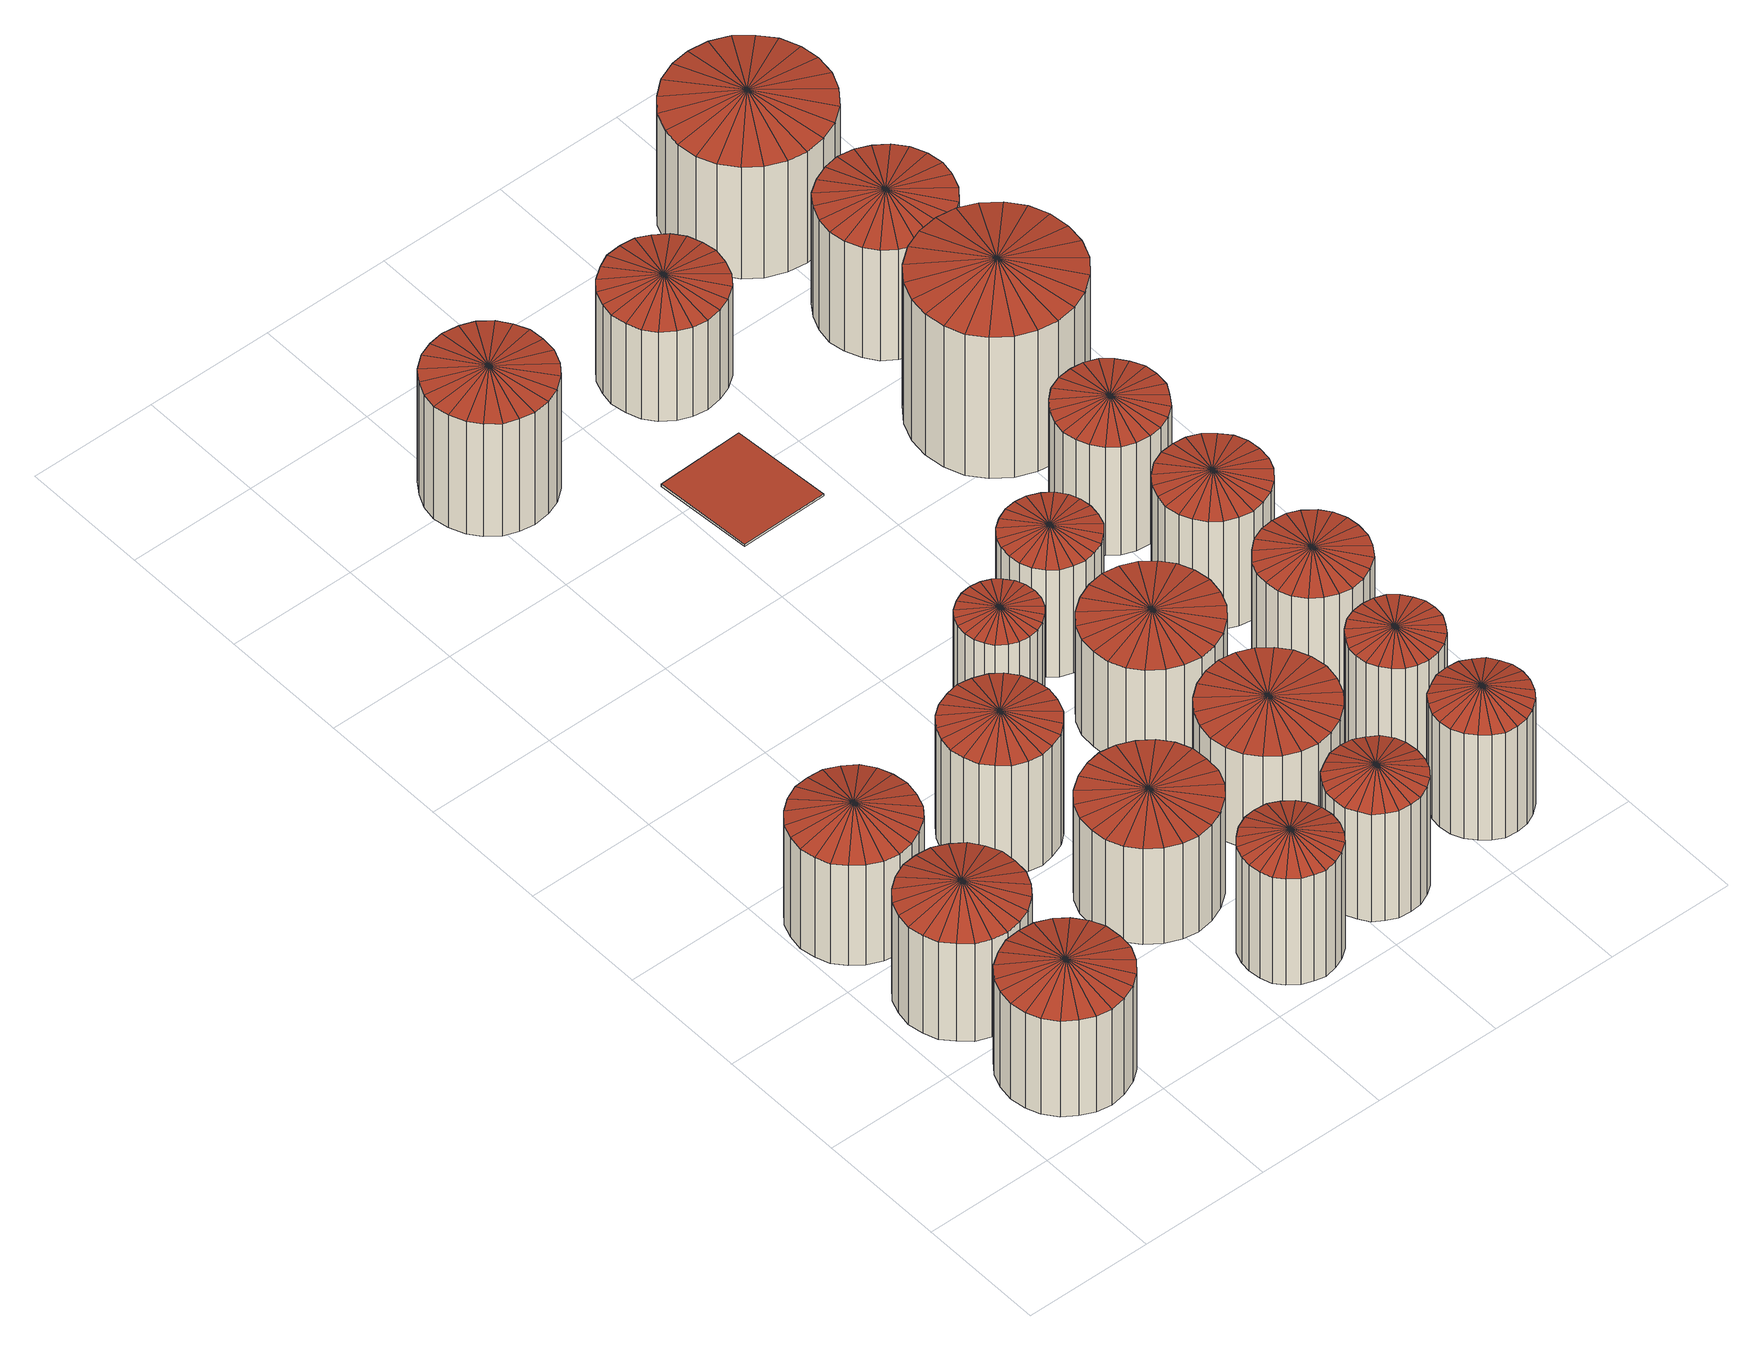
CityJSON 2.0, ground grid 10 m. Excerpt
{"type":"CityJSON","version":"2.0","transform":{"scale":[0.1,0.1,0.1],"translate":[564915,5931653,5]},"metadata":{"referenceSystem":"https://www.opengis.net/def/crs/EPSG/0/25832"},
"CityObjects":{
"building1":{"type":"Building","attributes":{"Grundfläche 2D":"68.823324","Grundhöhe NN":"5.632"},"geometry":[{"type":"Solid","lod":"3","boundaries":[[[[0,1,2]],[[0,3,1]],[[0,2,4]],[[0,4,5]],[[0,5,6]],[[0,6,7]],[[0,7,8]],[[0,8,9]],[[0,9,10]],[[0,10,11]],[[0,11,12]],[[0,12,13]],[[0,13,14]],[[0,14,15]],[[0,15,16]],[[0,16,17]],[[0,17,18]],[[0,18,19]],[[0,19,20]],[[0,20,21]],[[0,21,22]],[[0,22,23]],[[0,23,24]],[[0,24,3]],[[25,26,2,1]],[[26,27,4,2]],[[27,28,5,4]],[[28,29,6,5]],[[29,30,7,6]],[[30,31,8,7]],[[31,32,9,8]],[[32,33,10,9]],[[33,34,11,10]],[[34,35,12,11]],[[35,36,13,12]],[[36,37,14,13]],[[37,38,15,14]],[[38,39,16,15]],[[39,40,17,16]],[[40,41,18,17]],[[41,42,19,18]],[[42,43,20,19]],[[43,44,21,20]],[[44,45,22,21]],[[45,46,23,22]],[[46,47,24,23]],[[48,25,1,3]],[[47,48,3,24]],[[44,43,42,41,40,39,38,37,36,35,34,33,32,31,30,29,28,27,26,25,48,47,46,45]]]],"semantics":{"surfaces":[{"type":"RoofSurface"},{"type":"WallSurface"},{"type":"GroundSurface"}],"values":[[0,0,0,0,0,0,0,0,0,0,0,0,0,0,0,0,0,0,0,0,0,0,0,0,1,1,1,1,1,1,1,1,1,1,1,1,1,1,1,1,1,1,1,1,1,1,1,1,2]]}}]},
"building2":{"type":"Building","attributes":{"Grundfläche 2D":"65.636683","Grundhöhe NN":"5.629"},"geometry":[{"type":"Solid","lod":"3","boundaries":[[[[49,50,51]],[[49,52,50]],[[49,51,53]],[[49,53,54]],[[49,54,55]],[[49,55,56]],[[49,56,57]],[[49,57,58]],[[49,58,59]],[[49,59,60]],[[49,60,61]],[[49,61,62]],[[49,62,63]],[[49,63,64]],[[49,64,65]],[[49,65,66]],[[49,66,67]],[[49,67,68]],[[49,68,69]],[[49,69,70]],[[49,70,71]],[[49,71,72]],[[49,72,73]],[[49,73,52]],[[74,75,51,50]],[[75,76,53,51]],[[76,77,54,53]],[[77,78,55,54]],[[78,79,56,55]],[[79,80,57,56]],[[80,81,58,57]],[[81,82,59,58]],[[82,83,60,59]],[[83,84,61,60]],[[84,85,62,61]],[[85,86,63,62]],[[86,87,64,63]],[[87,88,65,64]],[[88,89,66,65]],[[89,90,67,66]],[[90,91,68,67]],[[91,92,69,68]],[[92,93,70,69]],[[93,94,71,70]],[[94,95,72,71]],[[95,96,73,72]],[[97,74,50,52]],[[96,97,52,73]],[[85,84,83,82,81,80,79,78,77,76,75,74,97,96,95,94,93,92,91,90,89,88,87,86]]]],"semantics":{"surfaces":[{"type":"RoofSurface"},{"type":"WallSurface"},{"type":"GroundSurface"}],"values":[[0,0,0,0,0,0,0,0,0,0,0,0,0,0,0,0,0,0,0,0,0,0,0,0,1,1,1,1,1,1,1,1,1,1,1,1,1,1,1,1,1,1,1,1,1,1,1,1,2]]}}]},
"building3":{"type":"Building","attributes":{"Grundfläche 2D":"65.637216","Grundhöhe NN":"5.629"},"geometry":[{"type":"Solid","lod":"3","boundaries":[[[[98,99,100]],[[98,101,99]],[[98,100,102]],[[98,102,103]],[[98,103,104]],[[98,104,105]],[[98,105,106]],[[98,106,107]],[[98,107,108]],[[98,108,109]],[[98,109,110]],[[98,110,111]],[[98,111,112]],[[98,112,113]],[[98,113,114]],[[98,114,115]],[[98,115,116]],[[98,116,117]],[[98,117,118]],[[98,118,119]],[[98,119,120]],[[98,120,121]],[[98,121,122]],[[98,122,101]],[[123,124,100,99]],[[124,125,102,100]],[[125,126,103,102]],[[126,127,104,103]],[[127,128,105,104]],[[128,129,106,105]],[[129,130,107,106]],[[130,131,108,107]],[[131,132,109,108]],[[132,133,110,109]],[[133,134,111,110]],[[134,135,112,111]],[[135,136,113,112]],[[136,137,114,113]],[[137,138,115,114]],[[138,139,116,115]],[[139,140,117,116]],[[140,141,118,117]],[[141,142,119,118]],[[142,143,120,119]],[[143,144,121,120]],[[144,145,122,121]],[[146,123,99,101]],[[145,146,101,122]],[[136,135,134,133,132,131,130,129,128,127,126,125,124,123,146,145,144,143,142,141,140,139,138,137]]]],"semantics":{"surfaces":[{"type":"RoofSurface"},{"type":"WallSurface"},{"type":"GroundSurface"}],"values":[[0,0,0,0,0,0,0,0,0,0,0,0,0,0,0,0,0,0,0,0,0,0,0,0,1,1,1,1,1,1,1,1,1,1,1,1,1,1,1,1,1,1,1,1,1,1,1,1,2]]}}]},
"building4":{"type":"Building","attributes":{"Grundfläche 2D":"55.830624","Grundhöhe NN":"5.482"},"geometry":[{"type":"Solid","lod":"3","boundaries":[[[[147,148,149]],[[149,148,150]],[[151,148,147]],[[152,148,151]],[[153,148,152]],[[154,148,153]],[[155,148,154]],[[156,148,155]],[[157,148,156]],[[158,148,157]],[[159,148,158]],[[160,148,159]],[[161,148,160]],[[162,148,161]],[[163,148,162]],[[164,148,163]],[[165,148,164]],[[166,148,165]],[[167,148,166]],[[168,148,167]],[[169,148,168]],[[170,148,169]],[[171,148,170]],[[150,148,171]],[[147,149,172,173]],[[151,147,173,174]],[[152,151,174,175]],[[153,152,175,176]],[[154,153,176,177]],[[155,154,177,178]],[[156,155,178,179]],[[157,156,179,180]],[[158,157,180,181]],[[159,158,181,182]],[[160,159,182,183]],[[161,160,183,184]],[[162,161,184,185]],[[163,162,185,186]],[[164,163,186,187]],[[165,164,187,188]],[[166,165,188,189]],[[167,166,189,190]],[[168,167,190,191]],[[169,168,191,192]],[[149,150,193,172]],[[170,169,192,194]],[[171,170,194,195]],[[150,171,195,193]],[[172,193,195,194,192,191,190,189,188,187,186,185,184,183,182,181,180,179,178,177,176,175,174,173]]]],"semantics":{"surfaces":[{"type":"RoofSurface"},{"type":"WallSurface"},{"type":"GroundSurface"}],"values":[[0,0,0,0,0,0,0,0,0,0,0,0,0,0,0,0,0,0,0,0,0,0,0,0,1,1,1,1,1,1,1,1,1,1,1,1,1,1,1,1,1,1,1,1,1,1,1,1,2]]}}]},
"building5":{"type":"Building","attributes":{"Grundfläche 2D":"77.014716","Grundhöhe NN":"5.529"},"geometry":[{"type":"Solid","lod":"3","boundaries":[[[[196,197,198]],[[196,199,197]],[[196,198,200]],[[196,200,201]],[[196,201,202]],[[196,202,203]],[[196,203,204]],[[196,204,205]],[[196,205,206]],[[196,206,207]],[[196,207,208]],[[196,208,209]],[[196,209,210]],[[196,210,211]],[[196,211,212]],[[196,212,213]],[[196,213,214]],[[196,214,215]],[[196,215,216]],[[196,216,217]],[[196,217,218]],[[196,218,219]],[[196,219,220]],[[196,220,199]],[[221,222,198,197]],[[222,223,200,198]],[[224,221,197,199]],[[223,225,201,200]],[[225,226,202,201]],[[226,227,203,202]],[[227,228,204,203]],[[228,229,205,204]],[[229,230,206,205]],[[230,231,207,206]],[[231,232,208,207]],[[232,233,209,208]],[[233,234,210,209]],[[234,235,211,210]],[[235,236,212,211]],[[236,237,213,212]],[[237,238,214,213]],[[238,239,215,214]],[[239,240,216,215]],[[240,241,217,216]],[[241,242,218,217]],[[242,243,219,218]],[[243,244,220,219]],[[244,224,199,220]],[[240,239,238,237,236,235,234,233,232,231,230,229,228,227,226,225,223,222,221,224,244,243,242,241]]]],"semantics":{"surfaces":[{"type":"RoofSurface"},{"type":"WallSurface"},{"type":"GroundSurface"}],"values":[[0,0,0,0,0,0,0,0,0,0,0,0,0,0,0,0,0,0,0,0,0,0,0,0,1,1,1,1,1,1,1,1,1,1,1,1,1,1,1,1,1,1,1,1,1,1,1,1,2]]}}]},
"building6":{"type":"Building","attributes":{"Grundfläche 2D":"39.506829","Grundhöhe NN":"5.670"},"geometry":[{"type":"Solid","lod":"3","boundaries":[[[[245,246,247]],[[245,248,246]],[[245,247,249]],[[245,249,250]],[[245,250,251]],[[245,251,252]],[[245,252,253]],[[245,253,254]],[[245,254,255]],[[245,255,256]],[[245,256,257]],[[245,257,258]],[[245,258,259]],[[245,259,260]],[[245,260,261]],[[245,261,262]],[[245,262,263]],[[245,263,264]],[[245,264,265]],[[245,265,266]],[[245,266,267]],[[245,267,268]],[[245,268,269]],[[245,269,248]],[[270,271,247,246]],[[272,270,246,248]],[[273,274,269,268]],[[274,272,248,269]],[[271,275,249,247]],[[275,276,250,249]],[[276,277,251,250]],[[277,278,252,251]],[[278,279,253,252]],[[279,280,254,253]],[[280,281,255,254]],[[281,282,256,255]],[[282,283,257,256]],[[283,284,258,257]],[[284,285,259,258]],[[285,286,260,259]],[[286,287,261,260]],[[287,288,262,261]],[[288,289,263,262]],[[289,290,264,263]],[[290,291,265,264]],[[291,292,266,265]],[[292,293,267,266]],[[293,273,268,267]],[[289,288,287,286,285,284,283,282,281,280,279,278,277,276,275,271,270,272,274,273,293,292,291,290]]]],"semantics":{"surfaces":[{"type":"RoofSurface"},{"type":"WallSurface"},{"type":"GroundSurface"}],"values":[[0,0,0,0,0,0,0,0,0,0,0,0,0,0,0,0,0,0,0,0,0,0,0,0,1,1,1,1,1,1,1,1,1,1,1,1,1,1,1,1,1,1,1,1,1,1,1,1,2]]}}]},
"building7":{"type":"Building","attributes":{"Grundfläche 2D":"28.249248","Grundhöhe NN":"5.497"},"geometry":[{"type":"Solid","lod":"3","boundaries":[[[[294,295,296]],[[296,295,297]],[[298,295,294]],[[299,295,298]],[[300,295,299]],[[301,295,300]],[[302,295,301]],[[303,295,302]],[[304,295,303]],[[305,295,304]],[[306,295,305]],[[307,295,306]],[[308,295,307]],[[309,295,308]],[[310,295,309]],[[311,295,310]],[[312,295,311]],[[313,295,312]],[[314,295,313]],[[315,295,314]],[[316,295,315]],[[317,295,316]],[[318,295,317]],[[297,295,318]],[[319,320,294,296]],[[320,321,298,294]],[[321,322,299,298]],[[323,319,296,297]],[[322,324,300,299]],[[324,325,301,300]],[[325,326,302,301]],[[326,327,303,302]],[[327,328,304,303]],[[328,329,305,304]],[[329,330,306,305]],[[330,331,307,306]],[[331,332,308,307]],[[332,333,309,308]],[[333,334,310,309]],[[334,335,311,310]],[[335,336,312,311]],[[336,337,313,312]],[[337,338,314,313]],[[338,339,315,314]],[[339,340,316,315]],[[340,341,317,316]],[[341,342,318,317]],[[342,323,297,318]],[[342,341,340,339,338,337,336,335,334,333,332,331,330,329,328,327,326,325,324,322,321,320,319,323]]]],"semantics":{"surfaces":[{"type":"RoofSurface"},{"type":"WallSurface"},{"type":"GroundSurface"}],"values":[[0,0,0,0,0,0,0,0,0,0,0,0,0,0,0,0,0,0,0,0,0,0,0,0,1,1,1,1,1,1,1,1,1,1,1,1,1,1,1,1,1,1,1,1,1,1,1,1,2]]}}]},
"building8":{"type":"Building","attributes":{"Grundfläche 2D":"68.545478","Grundhöhe NN":"5.557"},"geometry":[{"type":"Solid","lod":"3","boundaries":[[[[343,344,345]],[[343,346,344]],[[343,345,347]],[[343,347,348]],[[343,348,349]],[[343,349,350]],[[343,350,351]],[[343,351,352]],[[343,352,353]],[[343,353,354]],[[343,354,355]],[[343,355,356]],[[343,356,357]],[[343,357,358]],[[343,358,359]],[[343,359,360]],[[343,360,361]],[[343,361,362]],[[343,362,363]],[[343,363,364]],[[343,364,365]],[[343,365,366]],[[343,366,367]],[[343,367,346]],[[368,369,345,344]],[[370,368,344,346]],[[371,372,367,366]],[[372,370,346,367]],[[369,373,347,345]],[[373,374,348,347]],[[374,375,349,348]],[[375,376,350,349]],[[376,377,351,350]],[[377,378,352,351]],[[378,379,353,352]],[[379,380,354,353]],[[380,381,355,354]],[[381,382,356,355]],[[382,383,357,356]],[[383,384,358,357]],[[384,385,359,358]],[[385,386,360,359]],[[386,387,361,360]],[[387,388,362,361]],[[388,389,363,362]],[[389,390,364,363]],[[390,391,365,364]],[[391,371,366,365]],[[385,384,383,382,381,380,379,378,377,376,375,374,373,369,368,370,372,371,391,390,389,388,387,386]]]],"semantics":{"surfaces":[{"type":"RoofSurface"},{"type":"WallSurface"},{"type":"GroundSurface"}],"values":[[0,0,0,0,0,0,0,0,0,0,0,0,0,0,0,0,0,0,0,0,0,0,0,0,1,1,1,1,1,1,1,1,1,1,1,1,1,1,1,1,1,1,1,1,1,1,1,1,2]]}}]},
"building9":{"type":"Building","attributes":{"Grundfläche 2D":"39.508504","Grundhöhe NN":"5.648"},"geometry":[{"type":"Solid","lod":"3","boundaries":[[[[392,393,394]],[[392,395,393]],[[392,394,396]],[[392,396,397]],[[392,397,398]],[[392,398,399]],[[392,399,400]],[[392,400,401]],[[392,401,402]],[[392,402,403]],[[392,403,404]],[[392,404,405]],[[392,405,406]],[[392,406,407]],[[392,407,408]],[[392,408,409]],[[392,409,410]],[[392,410,411]],[[392,411,412]],[[392,412,413]],[[392,413,414]],[[392,414,415]],[[392,415,416]],[[392,416,395]],[[417,418,394,393]],[[419,417,393,395]],[[420,421,416,415]],[[421,419,395,416]],[[418,422,396,394]],[[422,423,397,396]],[[423,424,398,397]],[[424,425,399,398]],[[425,426,400,399]],[[426,427,401,400]],[[427,428,402,401]],[[428,429,403,402]],[[429,430,404,403]],[[430,431,405,404]],[[431,432,406,405]],[[432,433,407,406]],[[433,434,408,407]],[[434,435,409,408]],[[435,436,410,409]],[[436,437,411,410]],[[437,438,412,411]],[[438,439,413,412]],[[439,440,414,413]],[[440,420,415,414]],[[437,436,435,434,433,432,431,430,429,428,427,426,425,424,423,422,418,417,419,421,420,440,439,438]]]],"semantics":{"surfaces":[{"type":"RoofSurface"},{"type":"WallSurface"},{"type":"GroundSurface"}],"values":[[0,0,0,0,0,0,0,0,0,0,0,0,0,0,0,0,0,0,0,0,0,0,0,0,1,1,1,1,1,1,1,1,1,1,1,1,1,1,1,1,1,1,1,1,1,1,1,1,2]]}}]},
"building10":{"type":"Building","attributes":{"Grundfläche 2D":"77.014889","Grundhöhe NN":"5.558"},"geometry":[{"type":"Solid","lod":"3","boundaries":[[[[441,442,443]],[[441,444,442]],[[441,443,445]],[[441,445,446]],[[441,446,447]],[[441,447,448]],[[441,448,449]],[[441,449,450]],[[441,450,451]],[[441,451,452]],[[441,452,453]],[[441,453,454]],[[441,454,455]],[[441,455,456]],[[441,456,457]],[[441,457,458]],[[441,458,459]],[[441,459,460]],[[441,460,461]],[[441,461,462]],[[441,462,463]],[[441,463,464]],[[441,464,465]],[[441,465,444]],[[466,467,443,442]],[[467,468,445,443]],[[469,466,442,444]],[[468,470,446,445]],[[470,471,447,446]],[[471,472,448,447]],[[472,473,449,448]],[[473,474,450,449]],[[474,475,451,450]],[[475,476,452,451]],[[476,477,453,452]],[[477,478,454,453]],[[478,479,455,454]],[[479,480,456,455]],[[480,481,457,456]],[[481,482,458,457]],[[482,483,459,458]],[[483,484,460,459]],[[484,485,461,460]],[[485,486,462,461]],[[486,487,463,462]],[[487,488,464,463]],[[488,489,465,464]],[[489,469,444,465]],[[473,472,471,470,468,467,466,469,489,488,487,486,485,484,483,482,481,480,479,478,477,476,475,474]]]],"semantics":{"surfaces":[{"type":"RoofSurface"},{"type":"WallSurface"},{"type":"GroundSurface"}],"values":[[0,0,0,0,0,0,0,0,0,0,0,0,0,0,0,0,0,0,0,0,0,0,0,0,1,1,1,1,1,1,1,1,1,1,1,1,1,1,1,1,1,1,1,1,1,1,1,1,2]]}}]},
"building11":{"type":"Building","attributes":{"Grundfläche 2D":"56.269787","Grundhöhe NN":"9.870"},"geometry":[{"type":"Solid","lod":"3","boundaries":[[[[490,491,492,493]],[[494,495,493,492]],[[495,496,490,493]],[[496,497,491,490]],[[497,494,492,491]],[[497,496,495,494]]]],"semantics":{"surfaces":[{"type":"RoofSurface"},{"type":"WallSurface"},{"type":"GroundSurface"}],"values":[[0,1,1,1,1,2]]}}]},
"building12":{"type":"Building","attributes":{"Grundfläche 2D":"77.978298","Grundhöhe NN":"5.520"},"geometry":[{"type":"Solid","lod":"3","boundaries":[[[[498,499,500]],[[498,501,499]],[[498,500,502]],[[498,502,503]],[[498,503,504]],[[498,504,505]],[[498,505,506]],[[498,506,507]],[[498,507,508]],[[498,508,509]],[[498,509,510]],[[498,510,511]],[[498,511,512]],[[498,512,513]],[[498,513,514]],[[498,514,515]],[[498,515,516]],[[498,516,517]],[[498,517,518]],[[498,518,519]],[[498,519,520]],[[498,520,521]],[[498,521,522]],[[498,522,501]],[[523,524,500,499]],[[525,523,499,501]],[[526,525,501,522]],[[524,527,502,500]],[[527,528,503,502]],[[528,529,504,503]],[[529,530,505,504]],[[530,531,506,505]],[[531,532,507,506]],[[532,533,508,507]],[[533,534,509,508]],[[534,535,510,509]],[[535,536,511,510]],[[536,537,512,511]],[[537,538,513,512]],[[538,539,514,513]],[[539,540,515,514]],[[540,541,516,515]],[[541,542,517,516]],[[542,543,518,517]],[[543,544,519,518]],[[544,545,520,519]],[[545,546,521,520]],[[546,526,522,521]],[[544,543,542,541,540,539,538,537,536,535,534,533,532,531,530,529,528,527,524,523,525,526,546,545]]]],"semantics":{"surfaces":[{"type":"RoofSurface"},{"type":"WallSurface"},{"type":"GroundSurface"}],"values":[[0,0,0,0,0,0,0,0,0,0,0,0,0,0,0,0,0,0,0,0,0,0,0,0,1,1,1,1,1,1,1,1,1,1,1,1,1,1,1,1,1,1,1,1,1,1,1,1,2]]}}]},
"building13":{"type":"Building","attributes":{"Grundfläche 2D":"38.883368","Grundhöhe NN":"5.653"},"geometry":[{"type":"Solid","lod":"3","boundaries":[[[[547,548,549]],[[547,550,548]],[[547,549,551]],[[547,551,552]],[[547,552,553]],[[547,553,554]],[[547,554,555]],[[547,555,556]],[[547,556,557]],[[547,557,558]],[[547,558,559]],[[547,559,560]],[[547,560,561]],[[547,561,562]],[[547,562,563]],[[547,563,564]],[[547,564,565]],[[547,565,566]],[[547,566,567]],[[547,567,568]],[[547,568,569]],[[547,569,570]],[[547,570,571]],[[547,571,550]],[[572,573,549,548]],[[574,575,550,571]],[[575,572,548,550]],[[573,576,551,549]],[[576,577,552,551]],[[577,578,553,552]],[[578,579,554,553]],[[579,580,555,554]],[[580,581,556,555]],[[581,582,557,556]],[[582,583,558,557]],[[583,584,559,558]],[[584,585,560,559]],[[585,586,561,560]],[[586,587,562,561]],[[587,588,563,562]],[[588,589,564,563]],[[589,590,565,564]],[[590,591,566,565]],[[591,592,567,566]],[[592,593,568,567]],[[593,594,569,568]],[[594,595,570,569]],[[595,574,571,570]],[[588,587,586,585,584,583,582,581,580,579,578,577,576,573,572,575,574,595,594,593,592,591,590,589]]]],"semantics":{"surfaces":[{"type":"RoofSurface"},{"type":"WallSurface"},{"type":"GroundSurface"}],"values":[[0,0,0,0,0,0,0,0,0,0,0,0,0,0,0,0,0,0,0,0,0,0,0,0,1,1,1,1,1,1,1,1,1,1,1,1,1,1,1,1,1,1,1,1,1,1,1,1,2]]}}]},
"building14":{"type":"Building","attributes":{"Grundfläche 2D":"39.232904","Grundhöhe NN":"5.644"},"geometry":[{"type":"Solid","lod":"3","boundaries":[[[[596,597,598]],[[596,599,597]],[[596,598,600]],[[596,600,601]],[[596,601,602]],[[596,602,603]],[[596,603,604]],[[596,604,605]],[[596,605,606]],[[596,606,607]],[[596,607,608]],[[596,608,609]],[[596,609,610]],[[596,610,611]],[[596,611,612]],[[596,612,613]],[[596,613,614]],[[596,614,615]],[[596,615,616]],[[596,616,617]],[[596,617,618]],[[596,618,619]],[[596,619,620]],[[596,620,599]],[[621,622,598,597]],[[622,623,600,598]],[[623,624,601,600]],[[624,625,602,601]],[[625,626,603,602]],[[626,627,604,603]],[[627,628,605,604]],[[628,629,606,605]],[[629,630,607,606]],[[630,631,608,607]],[[631,632,609,608]],[[632,633,610,609]],[[633,634,611,610]],[[634,635,612,611]],[[635,636,613,612]],[[636,637,614,613]],[[637,638,615,614]],[[638,639,616,615]],[[639,640,617,616]],[[640,641,618,617]],[[641,642,619,618]],[[642,643,620,619]],[[644,621,597,599]],[[643,644,599,620]],[[634,633,632,631,630,629,628,627,626,625,624,623,622,621,644,643,642,641,640,639,638,637,636,635]]]],"semantics":{"surfaces":[{"type":"RoofSurface"},{"type":"WallSurface"},{"type":"GroundSurface"}],"values":[[0,0,0,0,0,0,0,0,0,0,0,0,0,0,0,0,0,0,0,0,0,0,0,0,1,1,1,1,1,1,1,1,1,1,1,1,1,1,1,1,1,1,1,1,1,1,1,1,2]]}}]},
"building15":{"type":"Building","attributes":{"Grundfläche 2D":"35.666079","Grundhöhe NN":"5.610"},"geometry":[{"type":"Solid","lod":"3","boundaries":[[[[645,646,647]],[[645,648,646]],[[645,647,649]],[[645,649,650]],[[645,650,651]],[[645,651,652]],[[645,652,653]],[[645,653,654]],[[645,654,655]],[[645,655,656]],[[645,656,657]],[[645,657,658]],[[645,658,659]],[[645,659,660]],[[645,660,661]],[[645,661,662]],[[645,662,663]],[[645,663,664]],[[645,664,665]],[[645,665,666]],[[645,666,667]],[[645,667,668]],[[645,668,669]],[[645,669,648]],[[670,671,647,646]],[[672,670,646,648]],[[673,672,648,669]],[[671,674,649,647]],[[674,675,650,649]],[[675,676,651,650]],[[676,677,652,651]],[[677,678,653,652]],[[678,679,654,653]],[[679,680,655,654]],[[680,681,656,655]],[[681,682,657,656]],[[682,683,658,657]],[[683,684,659,658]],[[684,685,660,659]],[[685,686,661,660]],[[686,687,662,661]],[[687,688,663,662]],[[688,689,664,663]],[[689,690,665,664]],[[690,691,666,665]],[[691,692,667,666]],[[692,693,668,667]],[[693,673,669,668]],[[684,683,682,681,680,679,678,677,676,675,674,671,670,672,673,693,692,691,690,689,688,687,686,685]]]],"semantics":{"surfaces":[{"type":"RoofSurface"},{"type":"WallSurface"},{"type":"GroundSurface"}],"values":[[0,0,0,0,0,0,0,0,0,0,0,0,0,0,0,0,0,0,0,0,0,0,0,0,1,1,1,1,1,1,1,1,1,1,1,1,1,1,1,1,1,1,1,1,1,1,1,1,2]]}}]},
"building16":{"type":"Building","attributes":{"Grundfläche 2D":"61.812933","Grundhöhe NN":"5.738"},"geometry":[{"type":"Solid","lod":"3","boundaries":[[[[694,695,696]],[[694,697,695]],[[694,696,698]],[[694,698,699]],[[694,699,700]],[[694,700,701]],[[694,701,702]],[[694,702,703]],[[694,703,704]],[[694,704,705]],[[694,705,706]],[[694,706,707]],[[694,707,708]],[[694,708,709]],[[694,709,710]],[[694,710,711]],[[694,711,712]],[[694,712,713]],[[694,713,714]],[[694,714,715]],[[694,715,716]],[[694,716,717]],[[694,717,718]],[[694,718,697]],[[719,720,696,695]],[[720,721,698,696]],[[721,722,699,698]],[[722,723,700,699]],[[723,724,701,700]],[[724,725,702,701]],[[725,726,703,702]],[[726,727,704,703]],[[727,728,705,704]],[[728,729,706,705]],[[729,730,707,706]],[[730,731,708,707]],[[731,732,709,708]],[[732,733,710,709]],[[733,734,711,710]],[[734,735,712,711]],[[735,736,713,712]],[[736,737,714,713]],[[737,738,715,714]],[[738,739,716,715]],[[739,740,717,716]],[[741,719,695,697]],[[740,742,718,717]],[[742,741,697,718]],[[735,734,733,732,731,730,729,728,727,726,725,724,723,722,721,720,719,741,742,740,739,738,737,736]]]],"semantics":{"surfaces":[{"type":"RoofSurface"},{"type":"WallSurface"},{"type":"GroundSurface"}],"values":[[0,0,0,0,0,0,0,0,0,0,0,0,0,0,0,0,0,0,0,0,0,0,0,0,1,1,1,1,1,1,1,1,1,1,1,1,1,1,1,1,1,1,1,1,1,1,1,1,2]]}}]},
"building17":{"type":"Building","attributes":{"Grundfläche 2D":"50.455876","Grundhöhe NN":"5.612"},"geometry":[{"type":"Solid","lod":"3","boundaries":[[[[743,744,745]],[[743,746,744]],[[743,745,747]],[[743,747,748]],[[743,748,749]],[[743,749,750]],[[743,750,751]],[[743,751,752]],[[743,752,753]],[[743,753,754]],[[743,754,755]],[[743,755,756]],[[743,756,757]],[[743,757,758]],[[743,758,759]],[[743,759,760]],[[743,760,761]],[[743,761,762]],[[743,762,763]],[[743,763,764]],[[743,764,765]],[[743,765,766]],[[743,766,767]],[[743,767,746]],[[768,769,745,744]],[[769,770,747,745]],[[771,768,744,746]],[[770,772,748,747]],[[772,773,749,748]],[[773,774,750,749]],[[774,775,751,750]],[[775,776,752,751]],[[776,777,753,752]],[[777,778,754,753]],[[778,779,755,754]],[[779,780,756,755]],[[780,781,757,756]],[[781,782,758,757]],[[782,783,759,758]],[[783,784,760,759]],[[784,785,761,760]],[[785,786,762,761]],[[786,787,763,762]],[[787,788,764,763]],[[788,789,765,764]],[[789,790,766,765]],[[790,791,767,766]],[[791,771,746,767]],[[787,786,785,784,783,782,781,780,779,778,777,776,775,774,773,772,770,769,768,771,791,790,789,788]]]],"semantics":{"surfaces":[{"type":"RoofSurface"},{"type":"WallSurface"},{"type":"GroundSurface"}],"values":[[0,0,0,0,0,0,0,0,0,0,0,0,0,0,0,0,0,0,0,0,0,0,0,0,1,1,1,1,1,1,1,1,1,1,1,1,1,1,1,1,1,1,1,1,1,1,1,1,2]]}}]},
"building18":{"type":"Building","attributes":{"Grundfläche 2D":"50.457572","Grundhöhe NN":"5.673"},"geometry":[{"type":"Solid","lod":"3","boundaries":[[[[792,793,794]],[[792,795,793]],[[792,794,796]],[[792,796,797]],[[792,797,798]],[[792,798,799]],[[792,799,800]],[[792,800,801]],[[792,801,802]],[[792,802,803]],[[792,803,804]],[[792,804,805]],[[792,805,806]],[[792,806,807]],[[792,807,808]],[[792,808,809]],[[792,809,810]],[[792,810,811]],[[792,811,812]],[[792,812,813]],[[792,813,814]],[[792,814,815]],[[792,815,816]],[[792,816,795]],[[817,818,794,793]],[[819,817,793,795]],[[818,820,796,794]],[[820,821,797,796]],[[821,822,798,797]],[[822,823,799,798]],[[823,824,800,799]],[[824,825,801,800]],[[825,826,802,801]],[[826,827,803,802]],[[827,828,804,803]],[[828,829,805,804]],[[829,830,806,805]],[[830,831,807,806]],[[831,832,808,807]],[[832,833,809,808]],[[833,834,810,809]],[[834,835,811,810]],[[835,836,812,811]],[[836,837,813,812]],[[837,838,814,813]],[[838,839,815,814]],[[839,840,816,815]],[[840,819,795,816]],[[829,828,827,826,825,824,823,822,821,820,818,817,819,840,839,838,837,836,835,834,833,832,831,830]]]],"semantics":{"surfaces":[{"type":"RoofSurface"},{"type":"WallSurface"},{"type":"GroundSurface"}],"values":[[0,0,0,0,0,0,0,0,0,0,0,0,0,0,0,0,0,0,0,0,0,0,0,0,1,1,1,1,1,1,1,1,1,1,1,1,1,1,1,1,1,1,1,1,1,1,1,1,2]]}}]},
"building19":{"type":"Building","attributes":{"Grundfläche 2D":"50.458039","Grundhöhe NN":"5.687"},"geometry":[{"type":"Solid","lod":"3","boundaries":[[[[841,842,843]],[[841,844,842]],[[841,843,845]],[[841,845,846]],[[841,846,847]],[[841,847,848]],[[841,848,849]],[[841,849,850]],[[841,850,851]],[[841,851,852]],[[841,852,853]],[[841,853,854]],[[841,854,855]],[[841,855,856]],[[841,856,857]],[[841,857,858]],[[841,858,859]],[[841,859,860]],[[841,860,861]],[[841,861,862]],[[841,862,863]],[[841,863,864]],[[841,864,865]],[[841,865,844]],[[866,867,843,842]],[[868,866,842,844]],[[869,870,865,864]],[[870,868,844,865]],[[867,871,845,843]],[[871,872,846,845]],[[872,873,847,846]],[[873,874,848,847]],[[874,875,849,848]],[[875,876,850,849]],[[876,877,851,850]],[[877,878,852,851]],[[878,879,853,852]],[[879,880,854,853]],[[880,881,855,854]],[[881,882,856,855]],[[882,883,857,856]],[[883,884,858,857]],[[884,885,859,858]],[[885,886,860,859]],[[886,887,861,860]],[[887,888,862,861]],[[888,889,863,862]],[[889,869,864,863]],[[887,886,885,884,883,882,881,880,879,878,877,876,875,874,873,872,871,867,866,868,870,869,889,888]]]],"semantics":{"surfaces":[{"type":"RoofSurface"},{"type":"WallSurface"},{"type":"GroundSurface"}],"values":[[0,0,0,0,0,0,0,0,0,0,0,0,0,0,0,0,0,0,0,0,0,0,0,0,1,1,1,1,1,1,1,1,1,1,1,1,1,1,1,1,1,1,1,1,1,1,1,1,2]]}}]},
"building20":{"type":"Building","attributes":{"Grundfläche 2D":"117.493499","Grundhöhe NN":"5.522"},"geometry":[{"type":"Solid","lod":"3","boundaries":[[[[890,891,892]],[[890,893,891]],[[890,892,894]],[[890,894,895]],[[890,895,896]],[[890,896,897]],[[890,897,898]],[[890,898,899]],[[890,899,900]],[[890,900,901]],[[890,901,902]],[[890,902,903]],[[890,903,904]],[[890,904,905]],[[890,905,906]],[[890,906,907]],[[890,907,908]],[[890,908,909]],[[890,909,910]],[[890,910,911]],[[890,911,912]],[[890,912,913]],[[890,913,914]],[[890,914,893]],[[915,916,892,891]],[[917,915,891,893]],[[916,918,894,892]],[[918,919,895,894]],[[919,920,896,895]],[[920,921,897,896]],[[921,922,898,897]],[[922,923,899,898]],[[923,924,900,899]],[[924,925,901,900]],[[925,926,902,901]],[[926,927,903,902]],[[927,928,904,903]],[[928,929,905,904]],[[929,930,906,905]],[[930,931,907,906]],[[931,932,908,907]],[[932,933,909,908]],[[933,934,910,909]],[[934,935,911,910]],[[935,936,912,911]],[[936,937,913,912]],[[937,938,914,913]],[[938,917,893,914]],[[931,930,929,928,927,926,925,924,923,922,921,920,919,918,916,915,917,938,937,936,935,934,933,932]]]],"semantics":{"surfaces":[{"type":"RoofSurface"},{"type":"WallSurface"},{"type":"GroundSurface"}],"values":[[0,0,0,0,0,0,0,0,0,0,0,0,0,0,0,0,0,0,0,0,0,0,0,0,1,1,1,1,1,1,1,1,1,1,1,1,1,1,1,1,1,1,1,1,1,1,1,1,2]]}}]},
"building21":{"type":"Building","attributes":{"Grundfläche 2D":"72.264117","Grundhöhe NN":"5.481"},"geometry":[{"type":"Solid","lod":"3","boundaries":[[[[939,940,941]],[[939,942,940]],[[939,941,943]],[[939,943,944]],[[939,944,945]],[[939,945,946]],[[939,946,947]],[[939,947,948]],[[939,948,949]],[[939,949,950]],[[939,950,951]],[[939,951,952]],[[939,952,953]],[[939,953,954]],[[939,954,955]],[[939,955,956]],[[939,956,957]],[[939,957,958]],[[939,958,959]],[[939,959,960]],[[939,960,961]],[[939,961,962]],[[939,962,963]],[[939,963,942]],[[964,965,941,940]],[[965,966,943,941]],[[966,967,944,943]],[[967,968,945,944]],[[968,969,946,945]],[[969,970,947,946]],[[970,971,948,947]],[[971,972,949,948]],[[972,973,950,949]],[[973,974,951,950]],[[974,975,952,951]],[[975,976,953,952]],[[976,977,954,953]],[[977,978,955,954]],[[978,979,956,955]],[[979,980,957,956]],[[980,981,958,957]],[[981,982,959,958]],[[982,983,960,959]],[[983,984,961,960]],[[984,985,962,961]],[[985,986,963,962]],[[986,987,942,963]],[[987,964,940,942]],[[979,978,977,976,975,974,973,972,971,970,969,968,967,966,965,964,987,986,985,984,983,982,981,980]]]],"semantics":{"surfaces":[{"type":"RoofSurface"},{"type":"WallSurface"},{"type":"GroundSurface"}],"values":[[0,0,0,0,0,0,0,0,0,0,0,0,0,0,0,0,0,0,0,0,0,0,0,0,1,1,1,1,1,1,1,1,1,1,1,1,1,1,1,1,1,1,1,1,1,1,1,1,2]]}}]},
"building22":{"type":"Building","attributes":{"Grundfläche 2D":"112.668096","Grundhöhe NN":"5.380"},"geometry":[{"type":"Solid","lod":"3","boundaries":[[[[988,989,990]],[[988,991,989]],[[988,990,992]],[[988,992,993]],[[988,993,994]],[[988,994,995]],[[988,995,996]],[[988,996,997]],[[988,997,998]],[[988,998,999]],[[988,999,1000]],[[988,1000,1001]],[[988,1001,1002]],[[988,1002,1003]],[[988,1003,1004]],[[988,1004,1005]],[[988,1005,1006]],[[988,1006,1007]],[[988,1007,1008]],[[988,1008,1009]],[[988,1009,1010]],[[988,1010,1011]],[[988,1011,1012]],[[988,1012,991]],[[1013,1014,990,989]],[[1014,1015,992,990]],[[1015,1016,993,992]],[[1016,1017,994,993]],[[1017,1018,995,994]],[[1018,1019,996,995]],[[1019,1020,997,996]],[[1020,1021,998,997]],[[1021,1022,999,998]],[[1022,1023,1000,999]],[[1023,1024,1001,1000]],[[1024,1025,1002,1001]],[[1025,1026,1003,1002]],[[1026,1027,1004,1003]],[[1027,1028,1005,1004]],[[1028,1029,1006,1005]],[[1029,1030,1007,1006]],[[1030,1031,1008,1007]],[[1031,1032,1009,1008]],[[1032,1033,1010,1009]],[[1033,1034,1011,1010]],[[1034,1035,1012,1011]],[[1035,1036,991,1012]],[[1036,1013,989,991]],[[1020,1019,1018,1017,1016,1015,1014,1013,1036,1035,1034,1033,1032,1031,1030,1029,1028,1027,1026,1025,1024,1023,1022,1021]]]],"semantics":{"surfaces":[{"type":"RoofSurface"},{"type":"WallSurface"},{"type":"GroundSurface"}],"values":[[0,0,0,0,0,0,0,0,0,0,0,0,0,0,0,0,0,0,0,0,0,0,0,0,1,1,1,1,1,1,1,1,1,1,1,1,1,1,1,1,1,1,1,1,1,1,1,1,2]]}}]}
},
"vertices":[
[64,56,107],[19,69,96],[17,56,96],[23,80,96],[19,44,96],[23,33,96],[31,23,96],[41,16,96],[52,11,96],[64,9,96],[76,11,96],[88,16,96],[97,23,96],[105,33,96],[110,44,96],[111,56,96],[110,69,96],[105,80,96],[97,90,96],[88,97,96],[76,102,96],[64,103,96],[52,102,96],[41,97,96],[31,90,96],[19,69,6],[17,56,6],[19,44,6],[23,33,6],[31,23,6],[41,16,6],[52,11,6],[64,9,6],[76,11,6],[88,16,6],[97,23,6],[105,33,6],[110,44,6],[111,56,6],[110,69,6],[105,80,6],[97,90,6],[88,97,6],[76,102,6],[64,103,6],[52,102,6],[41,97,6],[31,90,6],[23,80,6],
[56,151,111],[12,163,98],[10,151,98],[16,174,98],[12,139,98],[16,128,98],[24,119,98],[33,111,98],[44,107,98],[56,105,98],[68,107,98],[79,111,98],[89,119,98],[96,128,98],[101,139,98],[102,151,98],[101,163,98],[96,174,98],[89,184,98],[79,191,98],[68,196,98],[56,197,98],[44,196,98],[33,191,98],[24,184,98],[12,163,6],[10,151,6],[12,139,6],[16,128,6],[24,119,6],[33,111,6],[44,107,6],[56,105,6],[68,107,6],[79,111,6],[89,119,6],[96,128,6],[101,139,6],[102,151,6],[101,163,6],[96,174,6],[89,184,6],[79,191,6],[68,196,6],[56,197,6],[44,196,6],[33,191,6],[24,184,6],[16,174,6],
[47,249,113],[3,261,100],[1,249,100],[7,272,100],[3,237,100],[7,226,100],[15,217,100],[24,210,100],[35,205,100],[47,203,100],[59,205,100],[70,210,100],[80,217,100],[87,226,100],[91,237,100],[93,249,100],[91,261,100],[87,272,100],[80,282,100],[70,289,100],[59,294,100],[47,295,100],[35,294,100],[24,289,100],[15,282,100],[3,261,6],[1,249,6],[3,237,6],[7,226,6],[15,217,6],[24,210,6],[35,205,6],[47,203,6],[59,205,6],[70,210,6],[80,217,6],[87,226,6],[91,237,6],[93,249,6],[91,261,6],[87,272,6],[80,282,6],[70,289,6],[59,294,6],[47,295,6],[35,294,6],[24,289,6],[15,282,6],[7,272,6],
[200,217,109],[171,247,117],[192,210,109],[181,206,109],[207,225,109],[211,236,109],[213,247,109],[211,258,109],[207,268,109],[200,277,109],[192,283,109],[181,287,109],[170,289,109],[160,287,109],[149,283,109],[141,277,109],[134,268,109],[130,258,109],[128,247,109],[130,236,109],[134,225,109],[141,217,109],[149,210,109],[160,206,109],[171,204,109],[192,210,5],[200,217,5],[207,225,5],[211,236,5],[213,247,5],[211,258,5],[207,268,5],[200,277,5],[192,283,5],[181,287,5],[170,289,5],[160,287,5],[149,283,5],[141,277,5],[134,268,5],[130,258,5],[128,247,5],[130,236,5],[134,225,5],[141,217,5],[149,210,5],[181,206,5],[160,206,5],[171,204,5],
[209,142,101],[166,117,95],[174,107,95],[161,129,95],[185,99,95],[197,94,95],[209,92,95],[222,94,95],[234,99,95],[245,107,95],[253,117,95],[258,129,95],[259,142,95],[258,155,95],[253,167,95],[245,177,95],[234,185,95],[222,190,95],[209,192,95],[197,190,95],[185,185,95],[174,177,95],[166,167,95],[161,155,95],[160,142,95],[166,117,5],[174,107,5],[185,99,5],[161,129,5],[197,94,5],[209,92,5],[222,94,5],[234,99,5],[245,107,5],[253,117,5],[258,129,5],[259,142,5],[258,155,5],[253,167,5],[245,177,5],[234,185,5],[222,190,5],[209,192,5],[197,190,5],[185,185,5],[174,177,5],[166,167,5],[161,155,5],[160,142,5],
[245,42,118],[255,8,107],[263,11,107],[245,6,107],[271,17,107],[276,24,107],[280,33,107],[281,42,107],[280,51,107],[276,60,107],[271,67,107],[263,73,107],[255,77,107],[245,78,107],[236,77,107],[227,73,107],[220,67,107],[214,60,107],[211,51,107],[210,42,107],[211,33,107],[214,24,107],[220,17,107],[228,11,107],[236,8,107],[255,8,7],[263,11,7],[245,6,7],[228,11,7],[236,8,7],[271,17,7],[276,24,7],[280,33,7],[281,42,7],[280,51,7],[276,60,7],[271,67,7],[263,73,7],[255,77,7],[245,78,7],[236,77,7],[227,73,7],[220,67,7],[214,60,7],[211,51,7],[210,42,7],[211,33,7],[214,24,7],[220,17,7],
[192,307,128],[222,307,133],[193,315,128],[196,322,128],[193,299,128],[196,292,128],[200,286,128],[207,281,128],[214,278,128],[222,277,128],[230,278,128],[237,281,128],[243,286,128],[248,292,128],[251,299,128],[252,307,128],[251,315,128],[248,322,128],[243,328,128],[237,333,128],[230,336,128],[222,337,128],[214,336,128],[207,333,128],[200,328,128],[193,315,5],[192,307,5],[193,299,5],[196,292,5],[196,322,5],[200,286,5],[207,281,5],[214,278,5],[222,277,5],[230,278,5],[237,281,5],[243,286,5],[248,292,5],[251,299,5],[252,307,5],[251,315,5],[248,322,5],[243,328,5],[237,333,5],[230,336,5],[222,337,5],[214,336,5],[207,333,5],[200,328,5],
[119,700,119],[132,655,112],[143,659,112],[119,653,112],[153,667,112],[160,676,112],[165,688,112],[166,700,112],[165,712,112],[160,723,112],[153,733,112],[143,741,112],[132,745,112],[119,747,112],[107,745,112],[96,741,112],[86,733,112],[79,723,112],[74,712,112],[72,700,112],[74,688,112],[79,676,112],[86,667,112],[96,659,112],[107,655,112],[132,655,6],[143,659,6],[119,653,6],[96,659,6],[107,655,6],[153,667,6],[160,676,6],[165,688,6],[166,700,6],[165,712,6],[160,723,6],[153,733,6],[143,741,6],[132,745,6],[119,747,6],[107,745,6],[96,741,6],[86,733,6],[79,723,6],[74,712,6],[72,700,6],[74,688,6],[79,676,6],[86,667,6],
[326,50,118],[335,16,107],[344,20,107],[326,15,107],[351,25,107],[357,33,107],[360,41,107],[361,50,107],[360,60,107],[357,68,107],[351,76,107],[343,81,107],[335,85,107],[326,86,107],[316,85,107],[308,81,107],[300,76,107],[295,68,107],[291,60,107],[290,51,107],[291,41,107],[295,33,107],[300,25,107],[308,20,107],[316,16,107],[335,16,6],[344,20,6],[326,15,6],[308,20,6],[316,16,6],[351,25,6],[357,33,6],[360,41,6],[361,50,6],[360,60,6],[357,68,6],[351,76,6],[343,81,6],[335,85,6],[326,86,6],[316,85,6],[308,81,6],[300,76,6],[295,68,6],[291,60,6],[290,51,6],[291,41,6],[295,33,6],[300,25,6],
[323,155,101],[280,130,95],[288,120,95],[275,142,95],[298,112,95],[310,107,95],[323,105,95],[336,107,95],[348,112,95],[358,120,95],[366,130,95],[371,142,95],[373,155,95],[371,168,95],[366,180,95],[358,190,95],[348,198,95],[336,203,95],[323,205,95],[310,203,95],[298,198,95],[288,190,95],[280,180,95],[275,168,95],[273,155,95],[280,130,6],[288,120,6],[298,112,6],[275,142,6],[310,107,6],[323,105,6],[336,107,6],[348,112,6],[358,120,6],[366,130,6],[371,142,6],[373,155,6],[371,168,6],[366,180,6],[358,190,6],[348,198,6],[336,203,6],[323,205,6],[310,203,6],[298,198,6],[288,190,6],[280,180,6],[275,168,6],[273,155,6],
[246,597,51],[174,591,56],[180,514,56],[252,519,51],[180,514,54],[252,519,49],[246,597,49],[174,591,54],
[316,264,101],[266,264,95],[267,251,95],[267,277,95],[272,239,95],[280,229,95],[291,221,95],[303,216,95],[316,214,95],[329,216,95],[341,221,95],[351,229,95],[359,239,95],[364,251,95],[366,264,95],[364,277,95],[359,289,95],[351,299,95],[341,307,95],[329,312,95],[316,314,95],[303,312,95],[291,307,95],[280,299,95],[272,289,95],[266,264,5],[267,251,5],[267,277,5],[272,289,5],[272,239,5],[280,229,5],[291,221,5],[303,216,5],[316,214,5],[329,216,5],[341,221,5],[351,229,5],[359,239,5],[364,251,5],[366,264,5],[364,277,5],[359,289,5],[351,299,5],[341,307,5],[329,312,5],[316,314,5],[303,312,5],[291,307,5],[280,299,5],
[307,356,114],[289,325,108],[298,322,108],[282,331,108],[307,320,108],[316,322,108],[325,325,108],[332,331,108],[338,338,108],[341,347,108],[342,356,108],[341,365,108],[338,373,108],[332,381,108],[325,386,108],[316,390,108],[307,391,108],[298,390,108],[289,386,108],[282,381,108],[276,373,108],[273,365,108],[272,356,108],[273,347,108],[276,338,108],[289,325,7],[298,322,7],[276,338,7],[282,331,7],[307,320,7],[316,322,7],[325,325,7],[332,331,7],[338,338,7],[341,347,7],[342,356,7],[341,365,7],[338,373,7],[332,381,7],[325,386,7],[316,390,7],[307,391,7],[298,390,7],[289,386,7],[282,381,7],[276,373,7],[273,365,7],[272,356,7],[273,347,7],
[426,61,116],[435,26,105],[443,30,105],[426,25,105],[451,36,105],[456,43,105],[460,52,105],[461,61,105],[460,70,105],[456,78,105],[451,86,105],[443,91,105],[435,95,105],[426,96,105],[416,95,105],[408,91,105],[400,86,105],[395,78,105],[391,70,105],[390,61,105],[391,52,105],[395,43,105],[401,36,105],[408,30,105],[416,26,105],[435,26,6],[443,30,6],[451,36,6],[456,43,6],[460,52,6],[461,61,6],[460,70,6],[456,78,6],[451,86,6],[443,91,6],[435,95,6],[426,96,6],[416,95,6],[408,91,6],[400,86,6],[395,78,6],[391,70,6],[390,61,6],[391,52,6],[395,43,6],[401,36,6],[408,30,6],[416,26,6],[426,25,6],
[420,141,112],[429,108,107],[437,111,107],[420,107,107],[444,117,107],[449,124,107],[453,132,107],[454,141,107],[453,149,107],[449,157,107],[444,164,107],[437,170,107],[429,173,107],[420,174,107],[411,173,107],[403,170,107],[396,164,107],[391,157,107],[387,149,107],[386,141,107],[387,132,107],[391,124,107],[396,117,107],[403,111,107],[411,108,107],[429,108,6],[437,111,6],[420,107,6],[411,108,6],[444,117,6],[449,124,6],[453,132,6],[454,141,6],[453,149,6],[449,157,6],[444,164,6],[437,170,6],[429,173,6],[420,174,6],[411,173,6],[403,170,6],[396,164,6],[391,157,6],[387,149,6],[386,141,6],[387,132,6],[391,124,6],[396,117,6],[403,111,6],
[272,703,99],[284,660,91],[294,664,91],[272,658,91],[304,671,91],[311,680,91],[315,691,91],[317,703,91],[315,714,91],[311,725,91],[304,734,91],[294,741,91],[284,746,91],[272,747,91],[260,746,91],[250,741,91],[240,734,91],[233,725,91],[229,714,91],[227,703,91],[229,691,91],[233,680,91],[240,671,91],[250,664,91],[260,660,91],[284,660,7],[294,664,7],[304,671,7],[311,680,7],[315,691,7],[317,703,7],[315,714,7],[311,725,7],[304,734,7],[294,741,7],[284,746,7],[272,747,7],[260,746,7],[250,741,7],[240,734,7],[233,725,7],[229,714,7],[227,703,7],[229,691,7],[233,680,7],[240,671,7],[250,664,7],[272,658,7],[260,660,7],
[423,228,116],[462,217,109],[463,228,109],[458,208,109],[462,238,109],[458,248,109],[452,256,109],[443,263,109],[434,267,109],[423,268,109],[413,267,109],[403,263,109],[395,256,109],[388,248,109],[384,238,109],[383,228,109],[384,217,109],[388,208,109],[395,199,109],[403,193,109],[413,189,109],[423,187,109],[434,189,109],[443,193,109],[452,199,109],[462,217,6],[463,228,6],[462,238,6],[458,208,6],[458,248,6],[452,256,6],[443,263,6],[434,267,6],[423,268,6],[413,267,6],[403,263,6],[395,256,6],[388,248,6],[384,238,6],[383,228,6],[384,217,6],[388,208,6],[395,199,6],[403,193,6],[413,189,6],[423,187,6],[434,189,6],[443,193,6],[452,199,6],
[419,323,116],[447,294,109],[454,303,109],[439,288,109],[458,312,109],[459,323,109],[458,333,109],[454,343,109],[447,351,109],[439,358,109],[429,362,109],[419,363,109],[408,362,109],[398,358,109],[390,351,109],[384,343,109],[380,333,109],[378,323,109],[380,312,109],[384,303,109],[390,294,109],[398,288,109],[408,284,109],[419,282,109],[429,284,109],[447,294,7],[454,303,7],[439,288,7],[458,312,7],[459,323,7],[458,333,7],[454,343,7],[447,351,7],[439,358,7],[429,362,7],[419,363,7],[408,362,7],[398,358,7],[390,351,7],[384,343,7],[380,333,7],[378,323,7],[380,312,7],[384,303,7],[390,294,7],[398,288,7],[408,284,7],[419,282,7],[429,284,7],
[412,418,116],[451,428,109],[446,438,109],[452,418,109],[440,446,109],[432,453,109],[422,457,109],[412,458,109],[401,457,109],[391,453,109],[383,446,109],[377,438,109],[373,428,109],[371,418,109],[373,407,109],[377,398,109],[383,389,109],[391,383,109],[401,379,109],[412,378,109],[422,379,109],[432,383,109],[440,389,109],[446,398,109],[451,407,109],[451,428,7],[446,438,7],[452,418,7],[446,398,7],[451,407,7],[440,446,7],[432,453,7],[422,457,7],[412,458,7],[401,457,7],[391,453,7],[383,446,7],[377,438,7],[373,428,7],[371,418,7],[373,407,7],[377,398,7],[383,389,7],[391,383,7],[401,379,7],[412,378,7],[422,379,7],[432,383,7],[440,389,7],
[416,536,149],[372,493,138],[385,483,138],[362,505,138],[400,477,138],[416,475,138],[432,477,138],[446,483,138],[459,493,138],[469,505,138],[475,520,138],[477,536,138],[475,552,138],[469,567,138],[459,580,138],[446,590,138],[432,596,138],[416,598,138],[400,596,138],[385,590,138],[372,580,138],[362,567,138],[356,552,138],[354,536,138],[356,520,138],[372,493,5],[385,483,5],[362,505,5],[400,477,5],[416,475,5],[432,477,5],[446,483,5],[459,493,5],[469,505,5],[475,520,5],[477,536,5],[475,552,5],[469,567,5],[459,580,5],[446,590,5],[432,596,5],[416,598,5],[400,596,5],[385,590,5],[372,580,5],[362,567,5],[356,552,5],[354,536,5],[356,520,5],
[421,654,117],[397,613,109],[409,608,109],[387,620,109],[421,606,109],[434,608,109],[445,613,109],[455,620,109],[463,630,109],[468,642,109],[470,654,109],[468,667,109],[463,679,109],[455,689,109],[445,696,109],[434,701,109],[421,703,109],[409,701,109],[397,696,109],[387,689,109],[380,679,109],[375,667,109],[373,654,109],[375,642,109],[380,630,109],[397,613,5],[409,608,5],[421,606,5],[434,608,5],[445,613,5],[455,620,5],[463,630,5],[468,642,5],[470,654,5],[468,667,5],[463,679,5],[455,689,5],[445,696,5],[434,701,5],[421,703,5],[409,701,5],[397,696,5],[387,689,5],[380,679,5],[375,667,5],[373,654,5],[375,642,5],[380,630,5],[387,620,5],
[409,779,120],[379,727,109],[394,721,109],[367,736,109],[409,719,109],[425,721,109],[440,727,109],[452,736,109],[462,749,109],[468,763,109],[470,779,109],[468,794,109],[462,809,109],[452,821,109],[440,831,109],[425,837,109],[409,839,109],[394,837,109],[379,831,109],[367,821,109],[357,809,109],[351,794,109],[349,779,109],[351,763,109],[357,749,109],[379,727,4],[394,721,4],[409,719,4],[425,721,4],[440,727,4],[452,736,4],[462,749,4],[468,763,4],[470,779,4],[468,794,4],[462,809,4],[452,821,4],[440,831,4],[425,837,4],[409,839,4],[394,837,4],[379,831,4],[367,821,4],[357,809,4],[351,794,4],[349,779,4],[351,763,4],[357,749,4],[367,736,4]
]}
